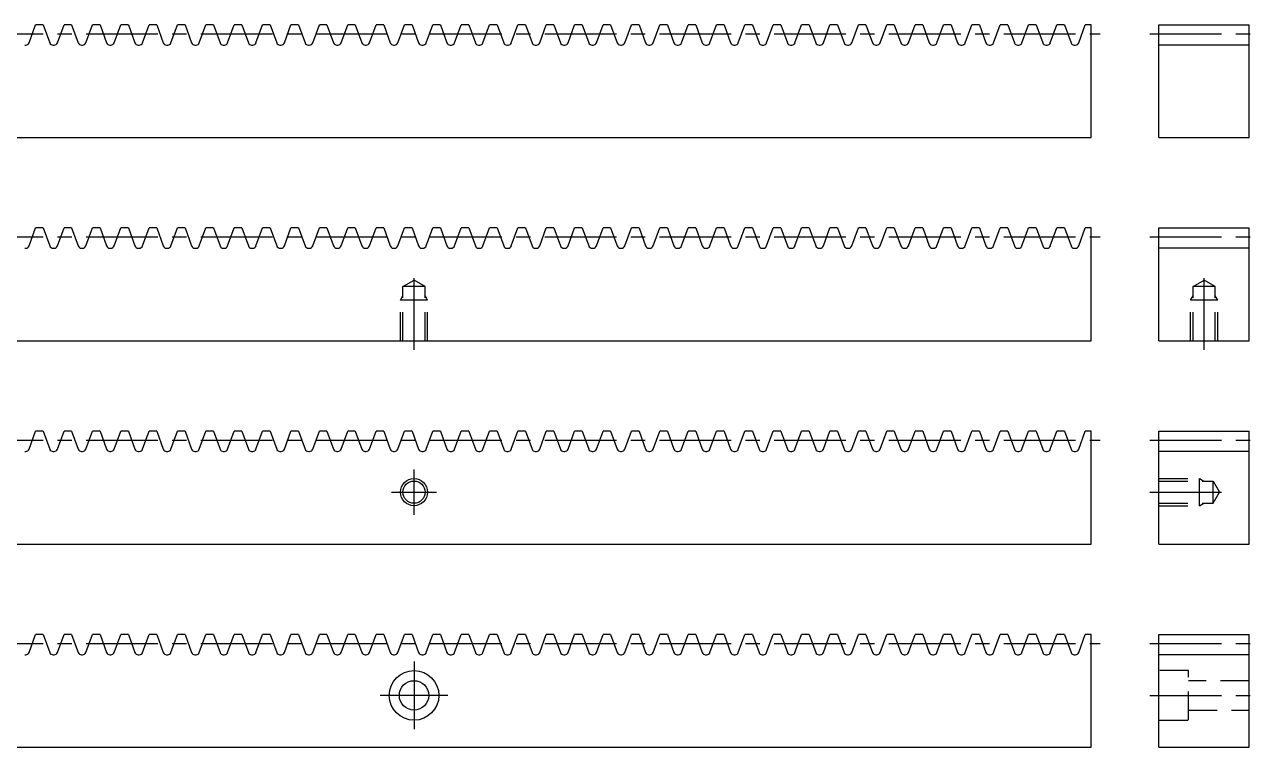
# Model space of a CAD drawing. Extents: x 0 to 547, y -23 to 175.
# Drawn here: x 273.8 to 547, y 15 to 175 of the extents above; entities that cross this region are included whole.
import ezdxf

# ---------------------------------------------------------------- set-up
doc = ezdxf.new("R2010")
doc.units = 0
doc.header["$LTSCALE"] = 0.5
doc.linetypes.add('CENTER', pattern=[50.8, 31.75, -6.35, 6.35, -6.35])
doc.linetypes.add('DASHED', pattern=[19.05, 12.7, -6.35])
for name, color, linetype in [('MSM_CENTER', 1, 'CENTER'), ('MSM_CONTINUOUS', 7, 'CONTINUOUS'), ('MSM_DASHED', 4, 'DASHED'), ('MSM_NARROW', 5, 'CONTINUOUS')]:
    doc.layers.add(name, color=color, linetype=linetype)

msp = doc.modelspace()

# ---------------------------------------------------------------- linework, layer by layer
at = {"layer": 'MSM_CENTER'}
for p, q in [((8, 173), (512, 173)), ((523, 173), (547, 173)), ((8, 128), (512, 128)), ((523, 128), (547, 128)), ((360, 103), (360, 120.42)), ((535, 103), (535, 120.42)), ((8, 83), (512, 83)), ((523, 83), (547, 83)), ((360, 66.5), (360, 76.5)), ((355, 71.5), (365, 71.5)), ((523, 71.5), (540.42, 71.5)), ((8, 38), (512, 38)), ((523, 38), (547, 38)), ((360, 34), (360, 19)), ((367.5, 26.5), (352.5, 26.5)), ((523, 26.5), (547, 26.5))]:
    msp.add_line(p, q, dxfattribs=at)
at = {"layer": 'MSM_CONTINUOUS'}
for p, q in [((274.74, 171), (276.19, 175)), ((277.88, 175), (276.19, 175)), ((277.88, 175), (279.33, 171)), ((281.02, 171), (282.48, 175)), ((284.16, 175), (282.48, 175)), ((284.16, 175), (285.62, 171)), ((287.3, 171), (288.76, 175)), ((290.45, 175), (288.76, 175)), ((290.45, 175), (291.9, 171)), ((293.59, 171), (295.04, 175)), ((296.73, 175), (295.04, 175)), ((296.73, 175), (298.18, 171)), ((299.87, 171), (301.33, 175)), ((303.01, 175), (301.33, 175)), ((303.01, 175), (304.47, 171)), ((306.15, 171), (307.61, 175)), ((309.29, 175), (307.61, 175)), ((309.29, 175), (310.75, 171)), ((312.44, 171), (313.89, 175)), ((315.58, 175), (313.89, 175)), ((315.58, 175), (317.03, 171)), ((318.72, 171), (320.18, 175)), ((321.86, 175), (320.18, 175)), ((321.86, 175), (323.32, 171)), ((325, 171), (326.46, 175)), ((328.14, 175), (326.46, 175)), ((328.14, 175), (329.6, 171)), ((331.29, 171), (332.74, 175)), ((334.43, 175), (332.74, 175)), ((334.43, 175), (335.88, 171)), ((337.57, 171), (339.03, 175)), ((340.71, 175), (339.03, 175)), ((340.71, 175), (342.17, 171)), ((343.85, 171), (345.31, 175)), ((346.99, 175), (345.31, 175)), ((346.99, 175), (348.45, 171)), ((350.14, 171), (351.59, 175)), ((353.28, 175), (351.59, 175)), ((353.28, 175), (354.73, 171)), ((356.42, 171), (357.87, 175)), ((359.56, 175), (357.87, 175)), ((359.56, 175), (361.02, 171)), ((362.7, 171), (364.16, 175)), ((365.84, 175), (364.16, 175)), ((365.84, 175), (367.3, 171)), ((368.99, 171), (370.44, 175)), ((372.13, 175), (370.44, 175)), ((372.13, 175), (373.58, 171)), ((375.27, 171), (376.72, 175)), ((378.41, 175), (376.72, 175)), ((378.41, 175), (379.87, 171)), ((381.55, 171), (383.01, 175)), ((384.69, 175), (383.01, 175)), ((384.69, 175), (386.15, 171)), ((387.83, 171), (389.29, 175)), ((390.98, 175), (389.29, 175)), ((390.98, 175), (392.43, 171)), ((394.12, 171), (395.57, 175)), ((397.26, 175), (395.57, 175)), ((397.26, 175), (398.72, 171)), ((400.4, 171), (401.86, 175)), ((403.54, 175), (401.86, 175)), ((403.54, 175), (405, 171)), ((406.68, 171), (408.14, 175)), ((409.83, 175), (408.14, 175)), ((409.83, 175), (411.28, 171)), ((412.97, 171), (414.42, 175)), ((416.11, 175), (414.42, 175)), ((416.11, 175), (417.57, 171)), ((419.25, 171), (420.71, 175)), ((422.39, 175), (420.71, 175)), ((422.39, 175), (423.85, 171)), ((425.53, 171), (426.99, 175)), ((428.68, 175), (426.99, 175)), ((428.68, 175), (430.13, 171)), ((431.82, 171), (433.27, 175)), ((434.96, 175), (433.27, 175)), ((434.96, 175), (436.41, 171)), ((438.1, 171), (439.56, 175)), ((441.24, 175), (439.56, 175)), ((441.24, 175), (442.7, 171)), ((444.38, 171), (445.84, 175)), ((447.53, 175), (445.84, 175)), ((447.53, 175), (448.98, 171)), ((450.67, 171), (452.12, 175)), ((453.81, 175), (452.12, 175)), ((453.81, 175), (455.26, 171)), ((456.95, 171), (458.41, 175)), ((460.09, 175), (458.41, 175)), ((460.09, 175), (461.55, 171)), ((463.23, 171), (464.69, 175)), ((466.37, 175), (464.69, 175)), ((466.37, 175), (467.83, 171)), ((469.52, 171), (470.97, 175)), ((472.66, 175), (470.97, 175)), ((472.66, 175), (474.11, 171)), ((475.8, 171), (477.26, 175)), ((478.94, 175), (477.26, 175)), ((478.94, 175), (480.4, 171)), ((482.08, 171), (483.54, 175)), ((485.22, 175), (483.54, 175)), ((485.22, 175), (486.68, 171)), ((488.37, 171), (489.82, 175)), ((491.51, 175), (489.82, 175)), ((491.51, 175), (492.96, 171)), ((494.65, 171), (496.11, 175)), ((497.79, 175), (496.11, 175)), ((497.79, 175), (499.25, 171)), ((500.93, 171), (502.39, 175)), ((504.07, 175), (502.39, 175)), ((504.07, 175), (505.53, 171)), ((507.22, 171), (508.67, 175)), ((510, 175), (508.67, 175)), ((510, 150), (510, 175)), ((525, 175), (545, 175)), ((525, 150), (525, 175)), ((545, 150), (545, 175)), ((273.77, 170.5), (274.02, 170.5)), ((280.05, 170.5), (280.31, 170.5)), ((286.33, 170.5), (286.59, 170.5)), ((292.62, 170.5), (292.87, 170.5)), ((298.9, 170.5), (299.16, 170.5)), ((305.18, 170.5), (305.44, 170.5)), ((311.46, 170.5), (311.72, 170.5)), ((317.75, 170.5), (318.01, 170.5)), ((324.03, 170.5), (324.29, 170.5)), ((330.31, 170.5), (330.57, 170.5)), ((336.6, 170.5), (336.86, 170.5)), ((342.88, 170.5), (343.14, 170.5)), ((349.16, 170.5), (349.42, 170.5)), ((355.45, 170.5), (355.7, 170.5)), ((361.73, 170.5), (361.99, 170.5)), ((368.01, 170.5), (368.27, 170.5)), ((374.3, 170.5), (374.55, 170.5)), ((380.58, 170.5), (380.84, 170.5)), ((386.86, 170.5), (387.12, 170.5)), ((393.15, 170.5), (393.4, 170.5)), ((399.43, 170.5), (399.69, 170.5)), ((405.71, 170.5), (405.97, 170.5)), ((412, 170.5), (412.25, 170.5)), ((418.28, 170.5), (418.54, 170.5)), ((424.56, 170.5), (424.82, 170.5)), ((430.85, 170.5), (431.1, 170.5)), ((437.13, 170.5), (437.39, 170.5)), ((443.41, 170.5), (443.67, 170.5)), ((449.7, 170.5), (449.95, 170.5)), ((455.98, 170.5), (456.24, 170.5)), ((462.26, 170.5), (462.52, 170.5)), ((468.54, 170.5), (468.8, 170.5)), ((474.83, 170.5), (475.09, 170.5)), ((481.11, 170.5), (481.37, 170.5)), ((487.39, 170.5), (487.65, 170.5)), ((493.68, 170.5), (493.94, 170.5)), ((499.96, 170.5), (500.22, 170.5)), ((506.24, 170.5), (506.5, 170.5)), ((545, 170.5), (525, 170.5)), ((10, 150), (510, 150)), ((525, 150), (545, 150)), ((274.74, 126), (276.19, 130)), ((277.88, 130), (276.19, 130)), ((277.88, 130), (279.33, 126)), ((281.02, 126), (282.48, 130)), ((284.16, 130), (282.48, 130)), ((284.16, 130), (285.62, 126)), ((287.3, 126), (288.76, 130)), ((290.45, 130), (288.76, 130)), ((290.45, 130), (291.9, 126)), ((293.59, 126), (295.04, 130)), ((296.73, 130), (295.04, 130)), ((296.73, 130), (298.18, 126)), ((299.87, 126), (301.33, 130)), ((303.01, 130), (301.33, 130)), ((303.01, 130), (304.47, 126)), ((306.15, 126), (307.61, 130)), ((309.29, 130), (307.61, 130)), ((309.29, 130), (310.75, 126)), ((312.44, 126), (313.89, 130)), ((315.58, 130), (313.89, 130)), ((315.58, 130), (317.03, 126)), ((318.72, 126), (320.18, 130)), ((321.86, 130), (320.18, 130)), ((321.86, 130), (323.32, 126)), ((325, 126), (326.46, 130)), ((328.14, 130), (326.46, 130)), ((328.14, 130), (329.6, 126)), ((331.29, 126), (332.74, 130)), ((334.43, 130), (332.74, 130)), ((334.43, 130), (335.88, 126)), ((337.57, 126), (339.03, 130)), ((340.71, 130), (339.03, 130)), ((340.71, 130), (342.17, 126)), ((343.85, 126), (345.31, 130)), ((346.99, 130), (345.31, 130)), ((346.99, 130), (348.45, 126)), ((350.14, 126), (351.59, 130)), ((353.28, 130), (351.59, 130)), ((353.28, 130), (354.73, 126)), ((356.42, 126), (357.87, 130)), ((359.56, 130), (357.87, 130)), ((359.56, 130), (361.02, 126)), ((362.7, 126), (364.16, 130)), ((365.84, 130), (364.16, 130)), ((365.84, 130), (367.3, 126)), ((368.99, 126), (370.44, 130)), ((372.13, 130), (370.44, 130)), ((372.13, 130), (373.58, 126)), ((375.27, 126), (376.72, 130)), ((378.41, 130), (376.72, 130)), ((378.41, 130), (379.87, 126)), ((381.55, 126), (383.01, 130)), ((384.69, 130), (383.01, 130)), ((384.69, 130), (386.15, 126)), ((387.83, 126), (389.29, 130)), ((390.98, 130), (389.29, 130)), ((390.98, 130), (392.43, 126)), ((394.12, 126), (395.57, 130)), ((397.26, 130), (395.57, 130)), ((397.26, 130), (398.72, 126)), ((400.4, 126), (401.86, 130)), ((403.54, 130), (401.86, 130)), ((403.54, 130), (405, 126)), ((406.68, 126), (408.14, 130)), ((409.83, 130), (408.14, 130)), ((409.83, 130), (411.28, 126)), ((412.97, 126), (414.42, 130)), ((416.11, 130), (414.42, 130)), ((416.11, 130), (417.57, 126)), ((419.25, 126), (420.71, 130)), ((422.39, 130), (420.71, 130)), ((422.39, 130), (423.85, 126)), ((425.53, 126), (426.99, 130)), ((428.68, 130), (426.99, 130)), ((428.68, 130), (430.13, 126)), ((431.82, 126), (433.27, 130)), ((434.96, 130), (433.27, 130)), ((434.96, 130), (436.41, 126)), ((438.1, 126), (439.56, 130)), ((441.24, 130), (439.56, 130)), ((441.24, 130), (442.7, 126)), ((444.38, 126), (445.84, 130)), ((447.53, 130), (445.84, 130)), ((447.53, 130), (448.98, 126)), ((450.67, 126), (452.12, 130)), ((453.81, 130), (452.12, 130)), ((453.81, 130), (455.26, 126)), ((456.95, 126), (458.41, 130)), ((460.09, 130), (458.41, 130)), ((460.09, 130), (461.55, 126)), ((463.23, 126), (464.69, 130)), ((466.37, 130), (464.69, 130)), ((466.37, 130), (467.83, 126)), ((469.52, 126), (470.97, 130)), ((472.66, 130), (470.97, 130)), ((472.66, 130), (474.11, 126)), ((475.8, 126), (477.26, 130)), ((478.94, 130), (477.26, 130)), ((478.94, 130), (480.4, 126)), ((482.08, 126), (483.54, 130)), ((485.22, 130), (483.54, 130)), ((485.22, 130), (486.68, 126)), ((488.37, 126), (489.82, 130)), ((491.51, 130), (489.82, 130)), ((491.51, 130), (492.96, 126)), ((494.65, 126), (496.11, 130)), ((497.79, 130), (496.11, 130)), ((497.79, 130), (499.25, 126)), ((500.93, 126), (502.39, 130)), ((504.07, 130), (502.39, 130)), ((504.07, 130), (505.53, 126)), ((507.22, 126), (508.67, 130)), ((510, 130), (508.67, 130)), ((510, 105), (510, 130)), ((525, 105), (525, 130)), ((525, 130), (545, 130)), ((545, 105), (545, 130)), ((273.77, 125.5), (274.02, 125.5)), ((280.05, 125.5), (280.31, 125.5)), ((286.33, 125.5), (286.59, 125.5)), ((292.62, 125.5), (292.87, 125.5)), ((298.9, 125.5), (299.16, 125.5)), ((305.18, 125.5), (305.44, 125.5)), ((311.46, 125.5), (311.72, 125.5)), ((317.75, 125.5), (318.01, 125.5)), ((324.03, 125.5), (324.29, 125.5)), ((330.31, 125.5), (330.57, 125.5)), ((336.6, 125.5), (336.86, 125.5)), ((342.88, 125.5), (343.14, 125.5)), ((349.16, 125.5), (349.42, 125.5)), ((355.45, 125.5), (355.7, 125.5)), ((361.73, 125.5), (361.99, 125.5)), ((368.01, 125.5), (368.27, 125.5)), ((374.3, 125.5), (374.55, 125.5)), ((380.58, 125.5), (380.84, 125.5)), ((386.86, 125.5), (387.12, 125.5)), ((393.15, 125.5), (393.4, 125.5)), ((399.43, 125.5), (399.69, 125.5)), ((405.71, 125.5), (405.97, 125.5)), ((412, 125.5), (412.25, 125.5)), ((418.28, 125.5), (418.54, 125.5)), ((424.56, 125.5), (424.82, 125.5)), ((430.85, 125.5), (431.1, 125.5)), ((437.13, 125.5), (437.39, 125.5)), ((443.41, 125.5), (443.67, 125.5)), ((449.7, 125.5), (449.95, 125.5)), ((455.98, 125.5), (456.24, 125.5)), ((462.26, 125.5), (462.52, 125.5)), ((468.54, 125.5), (468.8, 125.5)), ((474.83, 125.5), (475.09, 125.5)), ((481.11, 125.5), (481.37, 125.5)), ((487.39, 125.5), (487.65, 125.5)), ((493.68, 125.5), (493.94, 125.5)), ((499.96, 125.5), (500.22, 125.5)), ((506.24, 125.5), (506.5, 125.5)), ((545, 125.5), (525, 125.5)), ((10, 105), (510, 105)), ((525, 105), (545, 105)), ((274.74, 81), (276.19, 85)), ((277.88, 85), (276.19, 85)), ((277.88, 85), (279.33, 81)), ((281.02, 81), (282.48, 85)), ((284.16, 85), (282.48, 85)), ((284.16, 85), (285.62, 81)), ((287.3, 81), (288.76, 85)), ((290.45, 85), (288.76, 85)), ((290.45, 85), (291.9, 81)), ((293.59, 81), (295.04, 85)), ((296.73, 85), (295.04, 85)), ((296.73, 85), (298.18, 81)), ((299.87, 81), (301.33, 85)), ((303.01, 85), (301.33, 85)), ((303.01, 85), (304.47, 81)), ((306.15, 81), (307.61, 85)), ((309.29, 85), (307.61, 85)), ((309.29, 85), (310.75, 81)), ((312.44, 81), (313.89, 85)), ((315.58, 85), (313.89, 85)), ((315.58, 85), (317.03, 81)), ((318.72, 81), (320.18, 85)), ((321.86, 85), (320.18, 85)), ((321.86, 85), (323.32, 81)), ((325, 81), (326.46, 85)), ((328.14, 85), (326.46, 85)), ((328.14, 85), (329.6, 81)), ((331.29, 81), (332.74, 85)), ((334.43, 85), (332.74, 85)), ((334.43, 85), (335.88, 81)), ((337.57, 81), (339.03, 85)), ((340.71, 85), (339.03, 85)), ((340.71, 85), (342.17, 81)), ((343.85, 81), (345.31, 85)), ((346.99, 85), (345.31, 85)), ((346.99, 85), (348.45, 81)), ((350.14, 81), (351.59, 85)), ((353.28, 85), (351.59, 85)), ((353.28, 85), (354.73, 81)), ((356.42, 81), (357.87, 85)), ((359.56, 85), (357.87, 85)), ((359.56, 85), (361.02, 81)), ((362.7, 81), (364.16, 85)), ((365.84, 85), (364.16, 85)), ((365.84, 85), (367.3, 81)), ((368.99, 81), (370.44, 85)), ((372.13, 85), (370.44, 85)), ((372.13, 85), (373.58, 81)), ((375.27, 81), (376.72, 85)), ((378.41, 85), (376.72, 85)), ((378.41, 85), (379.87, 81)), ((381.55, 81), (383.01, 85)), ((384.69, 85), (383.01, 85)), ((384.69, 85), (386.15, 81)), ((387.83, 81), (389.29, 85)), ((390.98, 85), (389.29, 85)), ((390.98, 85), (392.43, 81)), ((394.12, 81), (395.57, 85)), ((397.26, 85), (395.57, 85)), ((397.26, 85), (398.72, 81)), ((400.4, 81), (401.86, 85)), ((403.54, 85), (401.86, 85)), ((403.54, 85), (405, 81)), ((406.68, 81), (408.14, 85)), ((409.83, 85), (408.14, 85)), ((409.83, 85), (411.28, 81)), ((412.97, 81), (414.42, 85)), ((416.11, 85), (414.42, 85)), ((416.11, 85), (417.57, 81)), ((419.25, 81), (420.71, 85)), ((422.39, 85), (420.71, 85)), ((422.39, 85), (423.85, 81)), ((425.53, 81), (426.99, 85)), ((428.68, 85), (426.99, 85)), ((428.68, 85), (430.13, 81)), ((431.82, 81), (433.27, 85)), ((434.96, 85), (433.27, 85)), ((434.96, 85), (436.41, 81)), ((438.1, 81), (439.56, 85)), ((441.24, 85), (439.56, 85)), ((441.24, 85), (442.7, 81)), ((444.38, 81), (445.84, 85)), ((447.53, 85), (445.84, 85)), ((447.53, 85), (448.98, 81)), ((450.67, 81), (452.12, 85)), ((453.81, 85), (452.12, 85)), ((453.81, 85), (455.26, 81)), ((456.95, 81), (458.41, 85)), ((460.09, 85), (458.41, 85)), ((460.09, 85), (461.55, 81)), ((463.23, 81), (464.69, 85)), ((466.37, 85), (464.69, 85)), ((466.37, 85), (467.83, 81)), ((469.52, 81), (470.97, 85)), ((472.66, 85), (470.97, 85)), ((472.66, 85), (474.11, 81)), ((475.8, 81), (477.26, 85)), ((478.94, 85), (477.26, 85)), ((478.94, 85), (480.4, 81)), ((482.08, 81), (483.54, 85)), ((485.22, 85), (483.54, 85)), ((485.22, 85), (486.68, 81)), ((488.37, 81), (489.82, 85)), ((491.51, 85), (489.82, 85)), ((491.51, 85), (492.96, 81)), ((494.65, 81), (496.11, 85)), ((497.79, 85), (496.11, 85)), ((497.79, 85), (499.25, 81)), ((500.93, 81), (502.39, 85)), ((504.07, 85), (502.39, 85)), ((504.07, 85), (505.53, 81)), ((507.22, 81), (508.67, 85)), ((510, 85), (508.67, 85)), ((510, 60), (510, 85)), ((525, 60), (525, 85)), ((525, 85), (545, 85)), ((545, 60), (545, 85)), ((273.77, 80.5), (274.02, 80.5)), ((280.05, 80.5), (280.31, 80.5)), ((286.33, 80.5), (286.59, 80.5)), ((292.62, 80.5), (292.87, 80.5)), ((298.9, 80.5), (299.16, 80.5)), ((305.18, 80.5), (305.44, 80.5)), ((311.46, 80.5), (311.72, 80.5)), ((317.75, 80.5), (318.01, 80.5)), ((324.03, 80.5), (324.29, 80.5)), ((330.31, 80.5), (330.57, 80.5)), ((336.6, 80.5), (336.86, 80.5)), ((342.88, 80.5), (343.14, 80.5)), ((349.16, 80.5), (349.42, 80.5)), ((355.45, 80.5), (355.7, 80.5)), ((361.73, 80.5), (361.99, 80.5)), ((368.01, 80.5), (368.27, 80.5)), ((374.3, 80.5), (374.55, 80.5)), ((380.58, 80.5), (380.84, 80.5)), ((386.86, 80.5), (387.12, 80.5)), ((393.15, 80.5), (393.4, 80.5)), ((399.43, 80.5), (399.69, 80.5)), ((405.71, 80.5), (405.97, 80.5)), ((412, 80.5), (412.25, 80.5)), ((418.28, 80.5), (418.54, 80.5)), ((424.56, 80.5), (424.82, 80.5)), ((430.85, 80.5), (431.1, 80.5)), ((437.13, 80.5), (437.39, 80.5)), ((443.41, 80.5), (443.67, 80.5)), ((449.7, 80.5), (449.95, 80.5)), ((455.98, 80.5), (456.24, 80.5)), ((462.26, 80.5), (462.52, 80.5)), ((468.54, 80.5), (468.8, 80.5)), ((474.83, 80.5), (475.09, 80.5)), ((481.11, 80.5), (481.37, 80.5)), ((487.39, 80.5), (487.65, 80.5)), ((493.68, 80.5), (493.94, 80.5)), ((499.96, 80.5), (500.22, 80.5)), ((506.24, 80.5), (506.5, 80.5)), ((545, 80.5), (525, 80.5)), ((10, 60), (510, 60)), ((525, 60), (545, 60)), ((274.74, 36), (276.19, 40)), ((277.88, 40), (276.19, 40)), ((277.88, 40), (279.33, 36)), ((281.02, 36), (282.48, 40)), ((284.16, 40), (282.48, 40)), ((284.16, 40), (285.62, 36)), ((287.3, 36), (288.76, 40)), ((290.45, 40), (288.76, 40)), ((290.45, 40), (291.9, 36)), ((293.59, 36), (295.04, 40)), ((296.73, 40), (295.04, 40)), ((296.73, 40), (298.18, 36)), ((299.87, 36), (301.33, 40)), ((303.01, 40), (301.33, 40)), ((303.01, 40), (304.47, 36)), ((306.15, 36), (307.61, 40)), ((309.29, 40), (307.61, 40)), ((309.29, 40), (310.75, 36)), ((312.44, 36), (313.89, 40)), ((315.58, 40), (313.89, 40)), ((315.58, 40), (317.03, 36)), ((318.72, 36), (320.18, 40)), ((321.86, 40), (320.18, 40)), ((321.86, 40), (323.32, 36)), ((325, 36), (326.46, 40)), ((328.14, 40), (326.46, 40)), ((328.14, 40), (329.6, 36)), ((331.29, 36), (332.74, 40)), ((334.43, 40), (332.74, 40)), ((334.43, 40), (335.88, 36)), ((337.57, 36), (339.03, 40)), ((340.71, 40), (339.03, 40)), ((340.71, 40), (342.17, 36)), ((343.85, 36), (345.31, 40)), ((346.99, 40), (345.31, 40)), ((346.99, 40), (348.45, 36)), ((350.14, 36), (351.59, 40)), ((353.28, 40), (351.59, 40)), ((353.28, 40), (354.73, 36)), ((356.42, 36), (357.87, 40)), ((359.56, 40), (357.87, 40)), ((359.56, 40), (361.02, 36)), ((362.7, 36), (364.16, 40)), ((365.84, 40), (364.16, 40)), ((365.84, 40), (367.3, 36)), ((368.99, 36), (370.44, 40)), ((372.13, 40), (370.44, 40)), ((372.13, 40), (373.58, 36)), ((375.27, 36), (376.72, 40)), ((378.41, 40), (376.72, 40)), ((378.41, 40), (379.87, 36)), ((381.55, 36), (383.01, 40)), ((384.69, 40), (383.01, 40)), ((384.69, 40), (386.15, 36)), ((387.83, 36), (389.29, 40)), ((390.98, 40), (389.29, 40)), ((390.98, 40), (392.43, 36)), ((394.12, 36), (395.57, 40)), ((397.26, 40), (395.57, 40)), ((397.26, 40), (398.72, 36)), ((400.4, 36), (401.86, 40)), ((403.54, 40), (401.86, 40)), ((403.54, 40), (405, 36)), ((406.68, 36), (408.14, 40)), ((409.83, 40), (408.14, 40)), ((409.83, 40), (411.28, 36)), ((412.97, 36), (414.42, 40)), ((416.11, 40), (414.42, 40)), ((416.11, 40), (417.57, 36)), ((419.25, 36), (420.71, 40)), ((422.39, 40), (420.71, 40)), ((422.39, 40), (423.85, 36)), ((425.53, 36), (426.99, 40)), ((428.68, 40), (426.99, 40)), ((428.68, 40), (430.13, 36)), ((431.82, 36), (433.27, 40)), ((434.96, 40), (433.27, 40)), ((434.96, 40), (436.41, 36)), ((438.1, 36), (439.56, 40)), ((441.24, 40), (439.56, 40)), ((441.24, 40), (442.7, 36)), ((444.38, 36), (445.84, 40)), ((447.53, 40), (445.84, 40)), ((447.53, 40), (448.98, 36)), ((450.67, 36), (452.12, 40)), ((453.81, 40), (452.12, 40)), ((453.81, 40), (455.26, 36)), ((456.95, 36), (458.41, 40)), ((460.09, 40), (458.41, 40)), ((460.09, 40), (461.55, 36)), ((463.23, 36), (464.69, 40)), ((466.37, 40), (464.69, 40)), ((466.37, 40), (467.83, 36)), ((469.52, 36), (470.97, 40)), ((472.66, 40), (470.97, 40)), ((472.66, 40), (474.11, 36)), ((475.8, 36), (477.26, 40)), ((478.94, 40), (477.26, 40)), ((478.94, 40), (480.4, 36)), ((482.08, 36), (483.54, 40)), ((485.22, 40), (483.54, 40)), ((485.22, 40), (486.68, 36)), ((488.37, 36), (489.82, 40)), ((491.51, 40), (489.82, 40)), ((491.51, 40), (492.96, 36)), ((494.65, 36), (496.11, 40)), ((497.79, 40), (496.11, 40)), ((497.79, 40), (499.25, 36)), ((500.93, 36), (502.39, 40)), ((504.07, 40), (502.39, 40)), ((504.07, 40), (505.53, 36)), ((507.22, 36), (508.67, 40)), ((510, 40), (508.67, 40)), ((510, 15), (510, 40)), ((525, 15), (525, 40)), ((525, 40), (545, 40)), ((545, 15), (545, 40)), ((273.77, 35.5), (274.02, 35.5)), ((280.05, 35.5), (280.31, 35.5)), ((286.33, 35.5), (286.59, 35.5)), ((292.62, 35.5), (292.87, 35.5)), ((298.9, 35.5), (299.16, 35.5)), ((305.18, 35.5), (305.44, 35.5)), ((311.46, 35.5), (311.72, 35.5)), ((317.75, 35.5), (318.01, 35.5)), ((324.03, 35.5), (324.29, 35.5)), ((330.31, 35.5), (330.57, 35.5)), ((336.6, 35.5), (336.86, 35.5)), ((342.88, 35.5), (343.14, 35.5)), ((349.16, 35.5), (349.42, 35.5)), ((355.45, 35.5), (355.7, 35.5)), ((361.73, 35.5), (361.99, 35.5)), ((368.01, 35.5), (368.27, 35.5)), ((374.3, 35.5), (374.55, 35.5)), ((380.58, 35.5), (380.84, 35.5)), ((386.86, 35.5), (387.12, 35.5)), ((393.15, 35.5), (393.4, 35.5)), ((399.43, 35.5), (399.69, 35.5)), ((405.71, 35.5), (405.97, 35.5)), ((412, 35.5), (412.25, 35.5)), ((418.28, 35.5), (418.54, 35.5)), ((424.56, 35.5), (424.82, 35.5)), ((430.85, 35.5), (431.1, 35.5)), ((437.13, 35.5), (437.39, 35.5)), ((443.41, 35.5), (443.67, 35.5)), ((449.7, 35.5), (449.95, 35.5)), ((455.98, 35.5), (456.24, 35.5)), ((462.26, 35.5), (462.52, 35.5)), ((468.54, 35.5), (468.8, 35.5)), ((474.83, 35.5), (475.09, 35.5)), ((481.11, 35.5), (481.37, 35.5)), ((487.39, 35.5), (487.65, 35.5)), ((493.68, 35.5), (493.94, 35.5)), ((499.96, 35.5), (500.22, 35.5)), ((506.24, 35.5), (506.5, 35.5)), ((545, 35.5), (525, 35.5)), ((10, 15), (510, 15)), ((525, 15), (545, 15))]:
    msp.add_line(p, q, dxfattribs=at)
for centre, radius in [((360, 71.5), 2.46), ((360, 26.5), 5.5), ((360, 26.5), 3.25)]:
    msp.add_circle(centre, radius, dxfattribs=at)
for centre, start, end in [((274.02, 171.26), 270, 340), ((280.05, 171.26), 200, 270), ((280.31, 171.26), 270, 340), ((286.33, 171.26), 200, 270), ((286.59, 171.26), 270, 340), ((292.62, 171.26), 200, 270), ((292.87, 171.26), 270, 340), ((298.9, 171.26), 200, 270), ((299.16, 171.26), 270, 340), ((305.18, 171.26), 200, 270), ((305.44, 171.26), 270, 340), ((311.46, 171.26), 200, 270), ((311.72, 171.26), 270, 340), ((317.75, 171.26), 200, 270), ((318.01, 171.26), 270, 340), ((324.03, 171.26), 200, 270), ((324.29, 171.26), 270, 340), ((330.31, 171.26), 200, 270), ((330.57, 171.26), 270, 340), ((336.6, 171.26), 200, 270), ((336.86, 171.26), 270, 340), ((342.88, 171.26), 200, 270), ((343.14, 171.26), 270, 340), ((349.16, 171.26), 200, 270), ((349.42, 171.26), 270, 340), ((355.45, 171.26), 200, 270), ((355.7, 171.26), 270, 340), ((361.73, 171.26), 200, 270), ((361.99, 171.26), 270, 340), ((368.01, 171.26), 200, 270), ((368.27, 171.26), 270, 340), ((374.3, 171.26), 200, 270), ((374.55, 171.26), 270, 340), ((380.58, 171.26), 200, 270), ((380.84, 171.26), 270, 340), ((386.86, 171.26), 200, 270), ((387.12, 171.26), 270, 340), ((393.15, 171.26), 200, 270), ((393.4, 171.26), 270, 340), ((399.43, 171.26), 200, 270), ((399.69, 171.26), 270, 340), ((405.71, 171.26), 200, 270), ((405.97, 171.26), 270, 340), ((412, 171.26), 200, 270), ((412.25, 171.26), 270, 340), ((418.28, 171.26), 200, 270), ((418.54, 171.26), 270, 340), ((424.56, 171.26), 200, 270), ((424.82, 171.26), 270, 340), ((430.85, 171.26), 200, 270), ((431.1, 171.26), 270, 340), ((437.13, 171.26), 200, 270), ((437.39, 171.26), 270, 340), ((443.41, 171.26), 200, 270), ((443.67, 171.26), 270, 340), ((449.7, 171.26), 200, 270), ((449.95, 171.26), 270, 340), ((455.98, 171.26), 200, 270), ((456.24, 171.26), 270, 340), ((462.26, 171.26), 200, 270), ((462.52, 171.26), 270, 340), ((468.54, 171.26), 200, 270), ((468.8, 171.26), 270, 340), ((474.83, 171.26), 200, 270), ((475.09, 171.26), 270, 340), ((481.11, 171.26), 200, 270), ((481.37, 171.26), 270, 340), ((487.39, 171.26), 200, 270), ((487.65, 171.26), 270, 340), ((493.68, 171.26), 200, 270), ((493.94, 171.26), 270, 340), ((499.96, 171.26), 200, 270), ((500.22, 171.26), 270, 340), ((506.24, 171.26), 200, 270), ((506.5, 171.26), 270, 340), ((274.02, 126.26), 270, 340), ((280.05, 126.26), 200, 270), ((280.31, 126.26), 270, 340), ((286.33, 126.26), 200, 270), ((286.59, 126.26), 270, 340), ((292.62, 126.26), 200, 270), ((292.87, 126.26), 270, 340), ((298.9, 126.26), 200, 270), ((299.16, 126.26), 270, 340), ((305.18, 126.26), 200, 270), ((305.44, 126.26), 270, 340), ((311.46, 126.26), 200, 270), ((311.72, 126.26), 270, 340), ((317.75, 126.26), 200, 270), ((318.01, 126.26), 270, 340), ((324.03, 126.26), 200, 270), ((324.29, 126.26), 270, 340), ((330.31, 126.26), 200, 270), ((330.57, 126.26), 270, 340), ((336.6, 126.26), 200, 270), ((336.86, 126.26), 270, 340), ((342.88, 126.26), 200, 270), ((343.14, 126.26), 270, 340), ((349.16, 126.26), 200, 270), ((349.42, 126.26), 270, 340), ((355.45, 126.26), 200, 270), ((355.7, 126.26), 270, 340), ((361.73, 126.26), 200, 270), ((361.99, 126.26), 270, 340), ((368.01, 126.26), 200, 270), ((368.27, 126.26), 270, 340), ((374.3, 126.26), 200, 270), ((374.55, 126.26), 270, 340), ((380.58, 126.26), 200, 270), ((380.84, 126.26), 270, 340), ((386.86, 126.26), 200, 270), ((387.12, 126.26), 270, 340), ((393.15, 126.26), 200, 270), ((393.4, 126.26), 270, 340), ((399.43, 126.26), 200, 270), ((399.69, 126.26), 270, 340), ((405.71, 126.26), 200, 270), ((405.97, 126.26), 270, 340), ((412, 126.26), 200, 270), ((412.25, 126.26), 270, 340), ((418.28, 126.26), 200, 270), ((418.54, 126.26), 270, 340), ((424.56, 126.26), 200, 270), ((424.82, 126.26), 270, 340), ((430.85, 126.26), 200, 270), ((431.1, 126.26), 270, 340), ((437.13, 126.26), 200, 270), ((437.39, 126.26), 270, 340), ((443.41, 126.26), 200, 270), ((443.67, 126.26), 270, 340), ((449.7, 126.26), 200, 270), ((449.95, 126.26), 270, 340), ((455.98, 126.26), 200, 270), ((456.24, 126.26), 270, 340), ((462.26, 126.26), 200, 270), ((462.52, 126.26), 270, 340), ((468.54, 126.26), 200, 270), ((468.8, 126.26), 270, 340), ((474.83, 126.26), 200, 270), ((475.09, 126.26), 270, 340), ((481.11, 126.26), 200, 270), ((481.37, 126.26), 270, 340), ((487.39, 126.26), 200, 270), ((487.65, 126.26), 270, 340), ((493.68, 126.26), 200, 270), ((493.94, 126.26), 270, 340), ((499.96, 126.26), 200, 270), ((500.22, 126.26), 270, 340), ((506.24, 126.26), 200, 270), ((506.5, 126.26), 270, 340), ((274.02, 81.26), 270, 340), ((280.05, 81.26), 200, 270), ((280.31, 81.26), 270, 340), ((286.33, 81.26), 200, 270), ((286.59, 81.26), 270, 340), ((292.62, 81.26), 200, 270), ((292.87, 81.26), 270, 340), ((298.9, 81.26), 200, 270), ((299.16, 81.26), 270, 340), ((305.18, 81.26), 200, 270), ((305.44, 81.26), 270, 340), ((311.46, 81.26), 200, 270), ((311.72, 81.26), 270, 340), ((317.75, 81.26), 200, 270), ((318.01, 81.26), 270, 340), ((324.03, 81.26), 200, 270), ((324.29, 81.26), 270, 340), ((330.31, 81.26), 200, 270), ((330.57, 81.26), 270, 340), ((336.6, 81.26), 200, 270), ((336.86, 81.26), 270, 340), ((342.88, 81.26), 200, 270), ((343.14, 81.26), 270, 340), ((349.16, 81.26), 200, 270), ((349.42, 81.26), 270, 340), ((355.45, 81.26), 200, 270), ((355.7, 81.26), 270, 340), ((361.73, 81.26), 200, 270), ((361.99, 81.26), 270, 340), ((368.01, 81.26), 200, 270), ((368.27, 81.26), 270, 340), ((374.3, 81.26), 200, 270), ((374.55, 81.26), 270, 340), ((380.58, 81.26), 200, 270), ((380.84, 81.26), 270, 340), ((386.86, 81.26), 200, 270), ((387.12, 81.26), 270, 340), ((393.15, 81.26), 200, 270), ((393.4, 81.26), 270, 340), ((399.43, 81.26), 200, 270), ((399.69, 81.26), 270, 340), ((405.71, 81.26), 200, 270), ((405.97, 81.26), 270, 340), ((412, 81.26), 200, 270), ((412.25, 81.26), 270, 340), ((418.28, 81.26), 200, 270), ((418.54, 81.26), 270, 340), ((424.56, 81.26), 200, 270), ((424.82, 81.26), 270, 340), ((430.85, 81.26), 200, 270), ((431.1, 81.26), 270, 340), ((437.13, 81.26), 200, 270), ((437.39, 81.26), 270, 340), ((443.41, 81.26), 200, 270), ((443.67, 81.26), 270, 340), ((449.7, 81.26), 200, 270), ((449.95, 81.26), 270, 340), ((455.98, 81.26), 200, 270), ((456.24, 81.26), 270, 340), ((462.26, 81.26), 200, 270), ((462.52, 81.26), 270, 340), ((468.54, 81.26), 200, 270), ((468.8, 81.26), 270, 340), ((474.83, 81.26), 200, 270), ((475.09, 81.26), 270, 340), ((481.11, 81.26), 200, 270), ((481.37, 81.26), 270, 340), ((487.39, 81.26), 200, 270), ((487.65, 81.26), 270, 340), ((493.68, 81.26), 200, 270), ((493.94, 81.26), 270, 340), ((499.96, 81.26), 200, 270), ((500.22, 81.26), 270, 340), ((506.24, 81.26), 200, 270), ((506.5, 81.26), 270, 340), ((274.02, 36.26), 270, 340), ((280.05, 36.26), 200, 270), ((280.31, 36.26), 270, 340), ((286.33, 36.26), 200, 270), ((286.59, 36.26), 270, 340), ((292.62, 36.26), 200, 270), ((292.87, 36.26), 270, 340), ((298.9, 36.26), 200, 270), ((299.16, 36.26), 270, 340), ((305.18, 36.26), 200, 270), ((305.44, 36.26), 270, 340), ((311.46, 36.26), 200, 270), ((311.72, 36.26), 270, 340), ((317.75, 36.26), 200, 270), ((318.01, 36.26), 270, 340), ((324.03, 36.26), 200, 270), ((324.29, 36.26), 270, 340), ((330.31, 36.26), 200, 270), ((330.57, 36.26), 270, 340), ((336.6, 36.26), 200, 270), ((336.86, 36.26), 270, 340), ((342.88, 36.26), 200, 270), ((343.14, 36.26), 270, 340), ((349.16, 36.26), 200, 270), ((349.42, 36.26), 270, 340), ((355.45, 36.26), 200, 270), ((355.7, 36.26), 270, 340), ((361.73, 36.26), 200, 270), ((361.99, 36.26), 270, 340), ((368.01, 36.26), 200, 270), ((368.27, 36.26), 270, 340), ((374.3, 36.26), 200, 270), ((374.55, 36.26), 270, 340), ((380.58, 36.26), 200, 270), ((380.84, 36.26), 270, 340), ((386.86, 36.26), 200, 270), ((387.12, 36.26), 270, 340), ((393.15, 36.26), 200, 270), ((393.4, 36.26), 270, 340), ((399.43, 36.26), 200, 270), ((399.69, 36.26), 270, 340), ((405.71, 36.26), 200, 270), ((405.97, 36.26), 270, 340), ((412, 36.26), 200, 270), ((412.25, 36.26), 270, 340), ((418.28, 36.26), 200, 270), ((418.54, 36.26), 270, 340), ((424.56, 36.26), 200, 270), ((424.82, 36.26), 270, 340), ((430.85, 36.26), 200, 270), ((431.1, 36.26), 270, 340), ((437.13, 36.26), 200, 270), ((437.39, 36.26), 270, 340), ((443.41, 36.26), 200, 270), ((443.67, 36.26), 270, 340), ((449.7, 36.26), 200, 270), ((449.95, 36.26), 270, 340), ((455.98, 36.26), 200, 270), ((456.24, 36.26), 270, 340), ((462.26, 36.26), 200, 270), ((462.52, 36.26), 270, 340), ((468.54, 36.26), 200, 270), ((468.8, 36.26), 270, 340), ((474.83, 36.26), 200, 270), ((475.09, 36.26), 270, 340), ((481.11, 36.26), 200, 270), ((481.37, 36.26), 270, 340), ((487.39, 36.26), 200, 270), ((487.65, 36.26), 270, 340), ((493.68, 36.26), 200, 270), ((493.94, 36.26), 270, 340), ((499.96, 36.26), 200, 270), ((500.22, 36.26), 270, 340), ((506.24, 36.26), 200, 270), ((506.5, 36.26), 270, 340)]:
    msp.add_arc(centre, 0.76, start, end, dxfattribs=at)
at = {"layer": 'MSM_DASHED'}
for p, q in [((357.54, 117), (360, 118.42)), ((362.46, 117), (360, 118.42)), ((532.54, 117), (535, 118.42)), ((537.46, 117), (535, 118.42)), ((357, 114), (357.54, 114.94)), ((362.46, 117), (357.54, 117)), ((357.54, 105), (357.54, 117)), ((362.46, 105), (362.46, 117)), ((363, 114), (362.46, 114.94)), ((532, 114), (532.54, 114.94)), ((537.46, 117), (532.54, 117)), ((532.54, 105), (532.54, 117)), ((537.46, 105), (537.46, 117)), ((538, 114), (537.46, 114.94)), ((363, 114), (357, 114)), ((357, 105), (357, 114)), ((363, 105), (363, 114)), ((538, 114), (532, 114)), ((532, 105), (532, 114)), ((538, 105), (538, 114)), ((525, 74.5), (534, 74.5)), ((525, 73.96), (537, 73.96)), ((534, 68.5), (534, 74.5)), ((534, 74.5), (534.94, 73.96)), ((537, 69.04), (537, 73.96)), ((537, 73.96), (538.42, 71.5)), ((537, 69.04), (538.42, 71.5)), ((525, 69.04), (537, 69.04)), ((525, 68.5), (534, 68.5)), ((534, 68.5), (534.94, 69.04)), ((531.5, 32), (525, 32)), ((531.5, 21), (531.5, 32)), ((545, 29.75), (531.5, 29.75)), ((531.5, 23.25), (545, 23.25)), ((525, 21), (531.5, 21))]:
    msp.add_line(p, q, dxfattribs=at)
at = {"layer": 'MSM_NARROW'}
msp.add_circle((360, 71.5), 3, dxfattribs=at)

doc.saveas('drawing.dxf')
